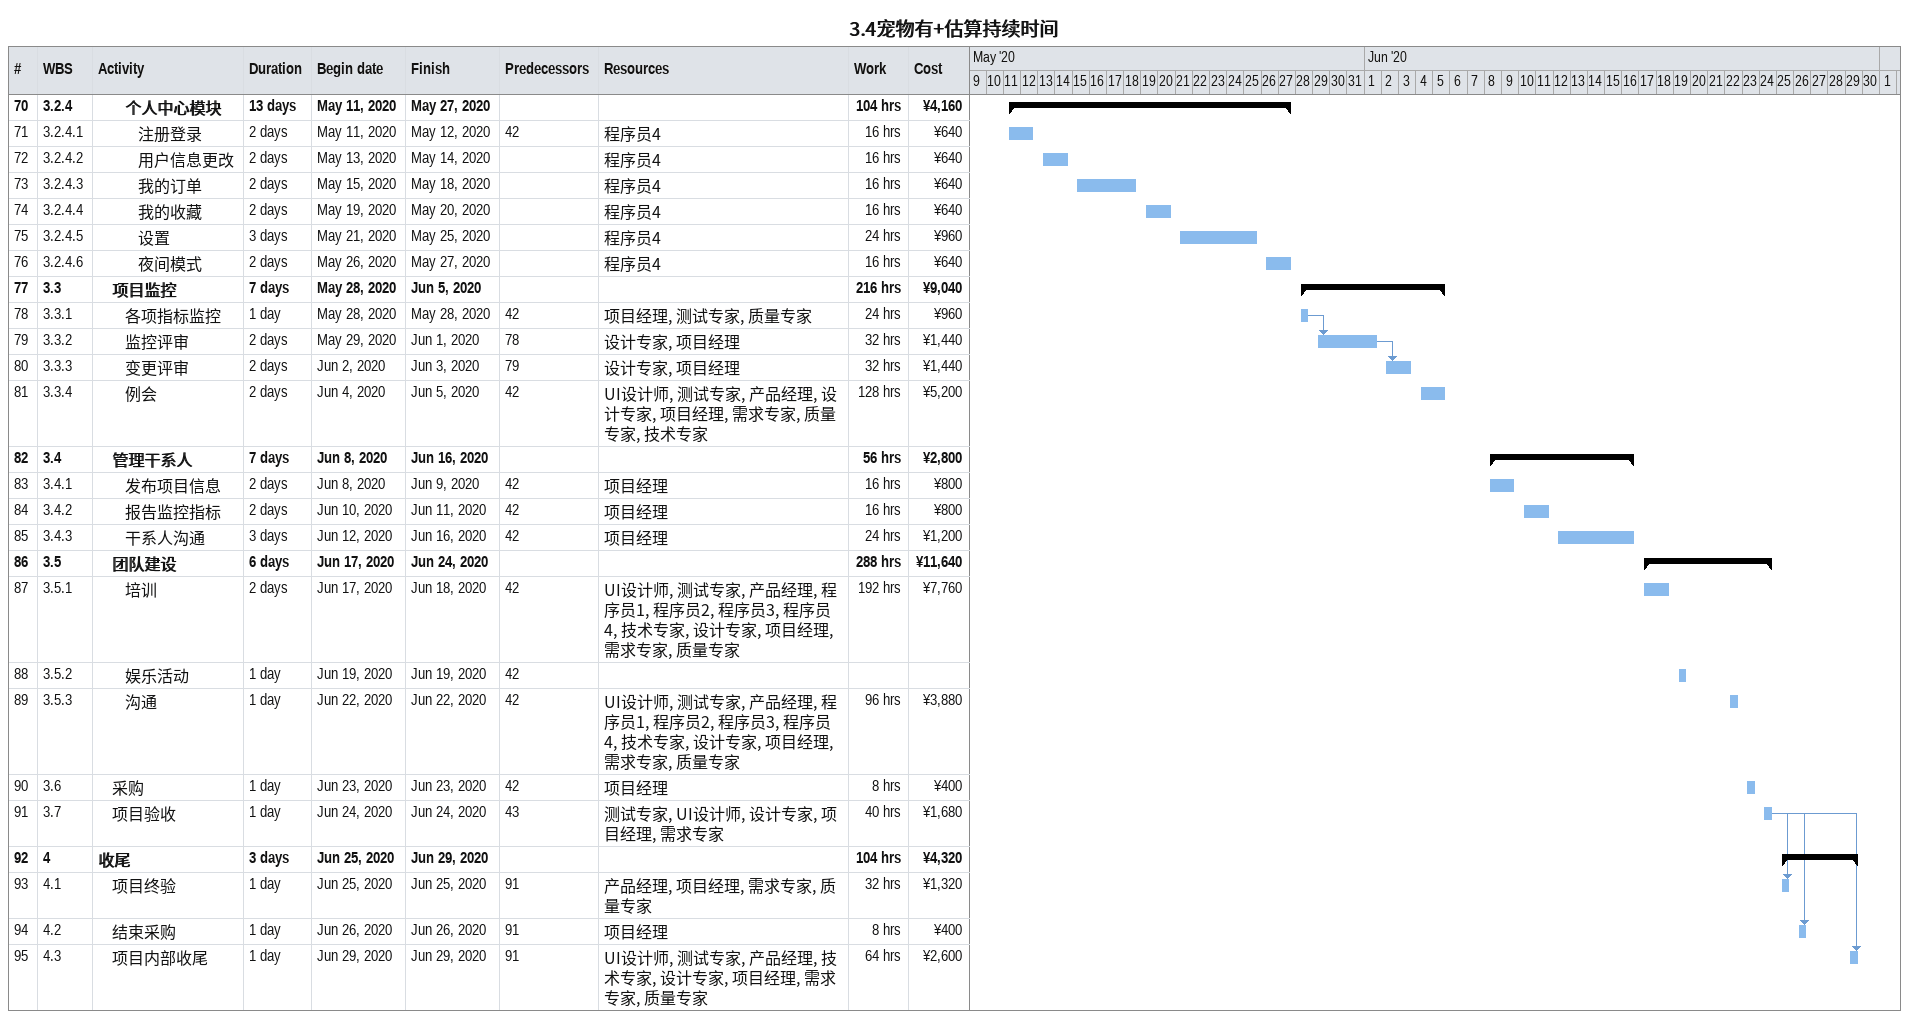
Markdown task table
3.4宠物有+估算持续时间

| ID | WBS | Task | Duration | Start | Finish | Predecessors | Resources | Work (h) | Cost (¥) |
|---|---|---|---|---|---|---|---|---|---|
| 70 | 3.2.4 | **个人中心模块** | 13d | 2020-05-11 | 2020-05-27 |  |  | 104 | 4160 |
| 71 | 3.2.4.1 | 注册登录 | 2d | 2020-05-11 | 2020-05-12 | 42 | 程序员4 | 16 | 640 |
| 72 | 3.2.4.2 | 用户信息更改 | 2d | 2020-05-13 | 2020-05-14 |  | 程序员4 | 16 | 640 |
| 73 | 3.2.4.3 | 我的订单 | 2d | 2020-05-15 | 2020-05-18 |  | 程序员4 | 16 | 640 |
| 74 | 3.2.4.4 | 我的收藏 | 2d | 2020-05-19 | 2020-05-20 |  | 程序员4 | 16 | 640 |
| 75 | 3.2.4.5 | 设置 | 3d | 2020-05-21 | 2020-05-25 |  | 程序员4 | 24 | 960 |
| 76 | 3.2.4.6 | 夜间模式 | 2d | 2020-05-26 | 2020-05-27 |  | 程序员4 | 16 | 640 |
| 77 | 3.3 | **项目监控** | 7d | 2020-05-28 | 2020-06-05 |  |  | 216 | 9040 |
| 78 | 3.3.1 | 各项指标监控 | 1d | 2020-05-28 | 2020-05-28 | 42 | 项目经理, 测试专家, 质量专家 | 24 | 960 |
| 79 | 3.3.2 | 监控评审 | 2d | 2020-05-29 | 2020-06-01 | 78 | 设计专家, 项目经理 | 32 | 1440 |
| 80 | 3.3.3 | 变更评审 | 2d | 2020-06-02 | 2020-06-03 | 79 | 设计专家, 项目经理 | 32 | 1440 |
| 81 | 3.3.4 | 例会 | 2d | 2020-06-04 | 2020-06-05 | 42 | UI设计师, 测试专家, 产品经理, 设计专家, 项目经理, 需求专家, 质量专家, 技术专家 | 128 | 5200 |
| 82 | 3.4 | **管理干系人** | 7d | 2020-06-08 | 2020-06-16 |  |  | 56 | 2800 |
| 83 | 3.4.1 | 发布项目信息 | 2d | 2020-06-08 | 2020-06-09 | 42 | 项目经理 | 16 | 800 |
| 84 | 3.4.2 | 报告监控指标 | 2d | 2020-06-10 | 2020-06-11 | 42 | 项目经理 | 16 | 800 |
| 85 | 3.4.3 | 干系人沟通 | 3d | 2020-06-12 | 2020-06-16 | 42 | 项目经理 | 24 | 1200 |
| 86 | 3.5 | **团队建设** | 6d | 2020-06-17 | 2020-06-24 |  |  | 288 | 11640 |
| 87 | 3.5.1 | 培训 | 2d | 2020-06-17 | 2020-06-18 | 42 | UI设计师, 测试专家, 产品经理, 程序员1, 程序员2, 程序员3, 程序员4, 技术专家, 设计专家, 项目经理, 需求专家, 质量专家 | 192 | 7760 |
| 88 | 3.5.2 | 娱乐活动 | 1d | 2020-06-19 | 2020-06-19 | 42 |  |  |  |
| 89 | 3.5.3 | 沟通 | 1d | 2020-06-22 | 2020-06-22 | 42 | UI设计师, 测试专家, 产品经理, 程序员1, 程序员2, 程序员3, 程序员4, 技术专家, 设计专家, 项目经理, 需求专家, 质量专家 | 96 | 3880 |
| 90 | 3.6 | 采购 | 1d | 2020-06-23 | 2020-06-23 | 42 | 项目经理 | 8 | 400 |
| 91 | 3.7 | 项目验收 | 1d | 2020-06-24 | 2020-06-24 | 43 | 测试专家, UI设计师, 设计专家, 项目经理, 需求专家 | 40 | 1680 |
| 92 | 4 | **收尾** | 3d | 2020-06-25 | 2020-06-29 |  |  | 104 | 4320 |
| 93 | 4.1 | 项目终验 | 1d | 2020-06-25 | 2020-06-25 | 91 | 产品经理, 项目经理, 需求专家, 质量专家 | 32 | 1320 |
| 94 | 4.2 | 结束采购 | 1d | 2020-06-26 | 2020-06-26 | 91 | 项目经理 | 8 | 400 |
| 95 | 4.3 | 项目内部收尾 | 1d | 2020-06-29 | 2020-06-29 | 91 | UI设计师, 测试专家, 产品经理, 技术专家, 设计专家, 项目经理, 需求专家, 质量专家 | 64 | 2600 |
